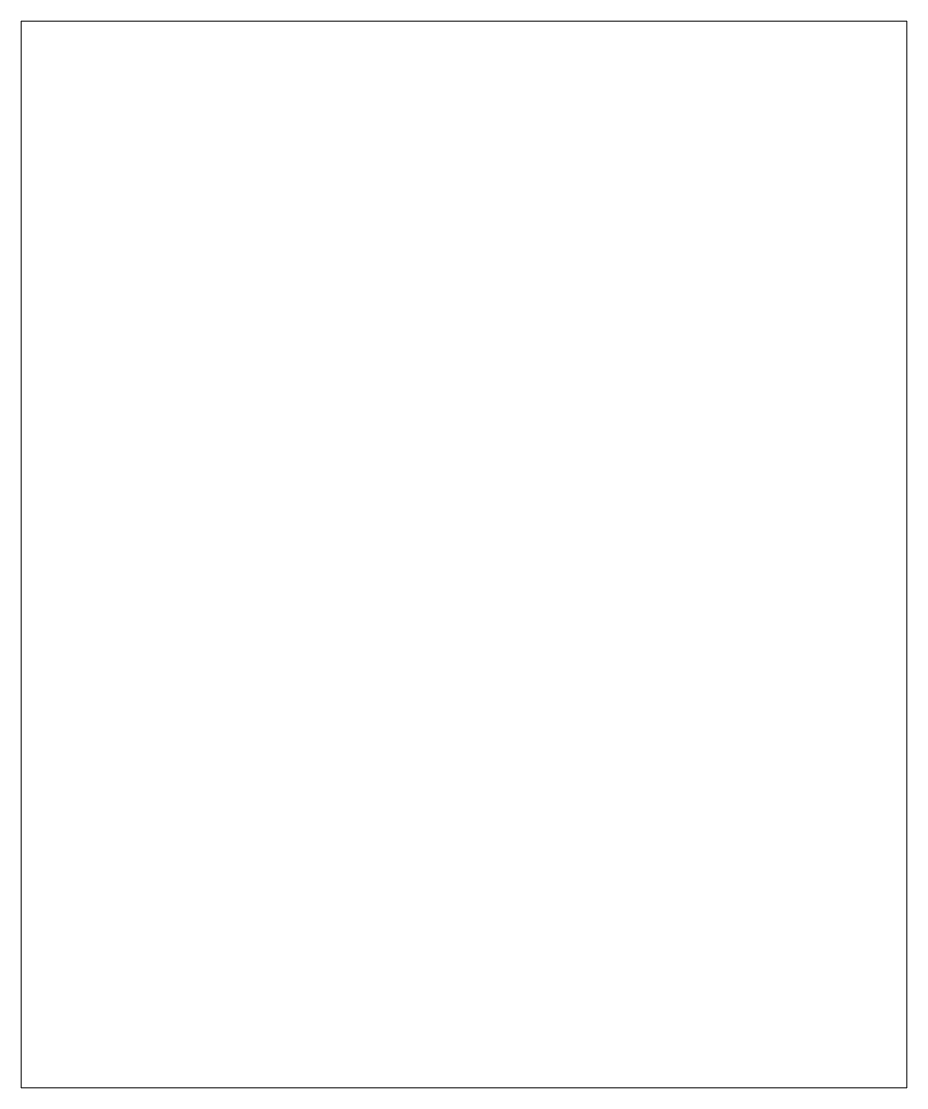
# Model space of a CAD drawing. Header units: millimetres. Extents: x -135 to 135, y -162 to 162.
import ezdxf

# ---------------------------------------------------------------- set-up
doc = ezdxf.new("R2010")
doc.units = ezdxf.units.MM

msp = doc.modelspace()

# ---------------------------------------------------------------- linework, layer by layer
at = {"color": 7, "linetype": 'Continuous', "lineweight": 15}
for p, q in [((135, 162.5), (-135, 162.5)), ((-135, 162.5), (-135, -162.5)), ((135, -162.5), (135, 162.5)), ((-135, -162.5), (135, -162.5))]:
    msp.add_line(p, q, dxfattribs=at)

doc.saveas('drawing.dxf')
